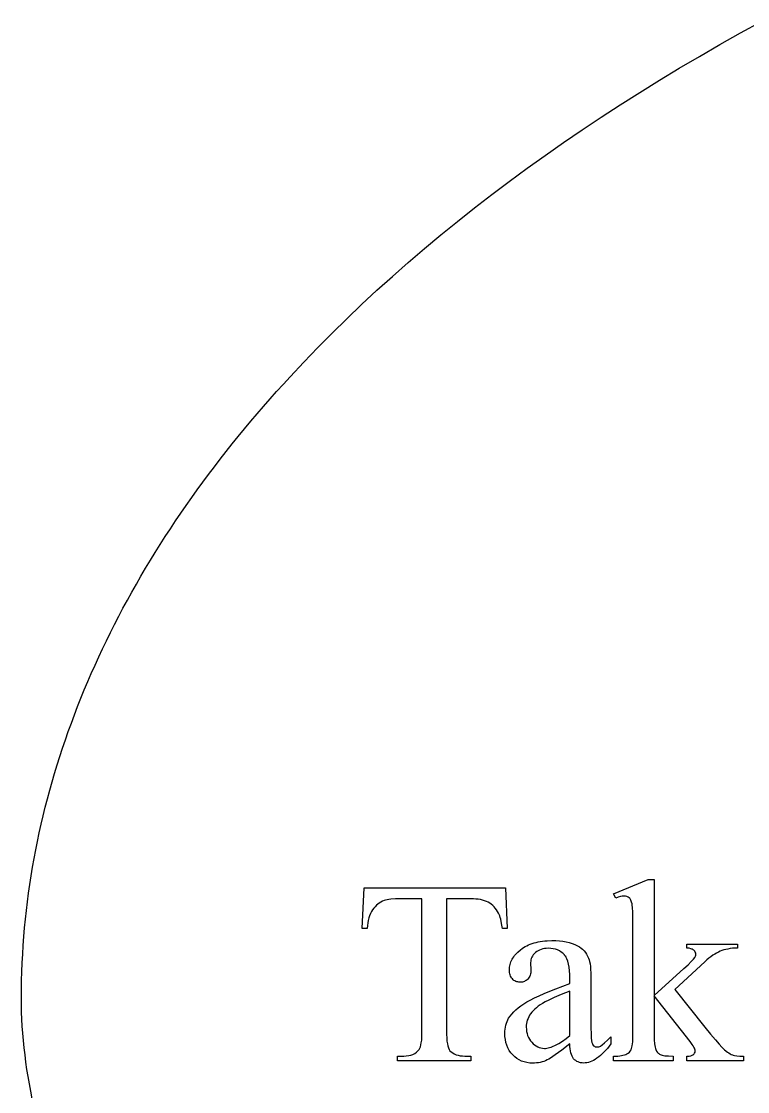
# Model space of a CAD drawing. Extents: x 2178 to 2669, y -281 to -1.
# Drawn here: x 2177.6 to 2250.3, y -147.2 to -40 of the extents above; entities that cross this region are included whole.
import ezdxf

# ---------------------------------------------------------------- set-up
doc = ezdxf.new("R2010")
doc.units = 0
doc.layers.get('0').update_dxf_attribs({"linetype": 'CONTINUOUS'})

msp = doc.modelspace()

# ---------------------------------------------------------------- linework, layer by layer
msp.add_lwpolyline([(2178.66, -147.89), (2178.51, -147.15), (2178.38, -146.41), (2178.25, -145.68), (2178.13, -144.95), (2178.03, -144.22), (2177.93, -143.5), (2177.85, -142.78), (2177.78, -142.06), (2177.71, -141.34), (2177.66, -140.63), (2177.62, -139.92), (2177.59, -139.22), (2177.58, -138.52), (2177.57, -137.82), (2177.58, -136.93), (2177.59, -136.05), (2177.62, -135.17), (2177.65, -134.29), (2177.7, -133.41), (2177.75, -132.53), (2177.82, -131.66), (2177.89, -130.78), (2177.97, -129.91), (2178.07, -129.04), (2178.17, -128.17), (2178.29, -127.3), (2178.41, -126.43), (2178.54, -125.57), (2178.69, -124.7), (2178.84, -123.84), (2179, -122.98), (2179.17, -122.12), (2179.35, -121.26), (2179.55, -120.41), (2179.75, -119.55), (2179.96, -118.7), (2180.17, -117.85), (2180.4, -117), (2180.64, -116.15), (2180.89, -115.31), (2181.14, -114.46), (2181.41, -113.62), (2181.69, -112.78), (2181.97, -111.94), (2182.26, -111.1), (2182.57, -110.27), (2182.88, -109.43), (2183.2, -108.6), (2183.53, -107.77), (2183.87, -106.94), (2184.21, -106.12), (2184.57, -105.29), (2184.94, -104.47), (2185.31, -103.65), (2185.69, -102.83), (2186.09, -102.02), (2186.49, -101.2), (2186.9, -100.39), (2187.32, -99.58), (2187.74, -98.77), (2188.18, -97.97), (2188.62, -97.17), (2189.08, -96.36), (2189.54, -95.56), (2190.01, -94.77), (2190.49, -93.97), (2190.98, -93.18), (2191.47, -92.39), (2191.98, -91.6), (2192.49, -90.81), (2193.01, -90.03), (2193.54, -89.25), (2194.08, -88.47), (2194.63, -87.69), (2195.18, -86.92), (2195.74, -86.14), (2196.31, -85.37), (2196.89, -84.61), (2197.48, -83.84), (2198.08, -83.08), (2198.68, -82.32), (2199.29, -81.56), (2199.91, -80.8), (2200.54, -80.05), (2201.17, -79.3), (2201.82, -78.55), (2202.47, -77.8), (2203.13, -77.06), (2203.8, -76.32), (2204.47, -75.58), (2205.84, -74.11), (2207.25, -72.66), (2208.68, -71.21), (2210.15, -69.77), (2211.64, -68.35), (2213.17, -66.93), (2214.72, -65.53), (2216.31, -64.13), (2217.92, -62.75), (2219.56, -61.38), (2221.24, -60.03), (2222.94, -58.68), (2224.66, -57.35), (2226.42, -56.02), (2228.2, -54.71), (2230.01, -53.42), (2231.85, -52.13), (2233.72, -50.86), (2235.61, -49.6), (2237.53, -48.35), (2239.48, -47.12), (2241.45, -45.9), (2243.44, -44.69), (2245.47, -43.5), (2247.52, -42.32), (2249.59, -41.15), (2251.69, -40)])
for points in [[(2240.93, -125.94), (2240.93, -137.57), (2243.9, -134.86), (2244.33, -134.47), (2244.65, -134.15), (2244.88, -133.92), (2245, -133.76), (2245.05, -133.69), (2245.08, -133.61), (2245.1, -133.53), (2245.1, -133.46), (2245.09, -133.33), (2245.05, -133.22), (2244.99, -133.11), (2244.89, -133.02), (2244.84, -132.97), (2244.77, -132.93), (2244.7, -132.9), (2244.61, -132.87), (2244.42, -132.83), (2244.2, -132.8), (2244.2, -132.4), (2249.28, -132.4), (2249.28, -132.8), (2249.02, -132.82), (2248.78, -132.83), (2248.54, -132.86), (2248.32, -132.9), (2248.11, -132.94), (2247.91, -132.99), (2247.71, -133.05), (2247.54, -133.12), (2247.36, -133.2), (2247.18, -133.3), (2246.99, -133.41), (2246.81, -133.53), (2246.61, -133.67), (2246.42, -133.82), (2246.22, -133.99), (2246.01, -134.17), (2243.01, -136.94), (2246.01, -140.73), (2246.58, -141.44), (2247.06, -142.01), (2247.43, -142.44), (2247.69, -142.72), (2247.99, -143), (2248.27, -143.22), (2248.4, -143.31), (2248.53, -143.39), (2248.65, -143.45), (2248.77, -143.5), (2248.85, -143.53), (2248.96, -143.56), (2249.2, -143.6), (2249.51, -143.62), (2249.88, -143.63), (2249.88, -144.09), (2244.2, -144.09), (2244.2, -143.63), (2244.42, -143.62), (2244.6, -143.59), (2244.75, -143.54), (2244.81, -143.51), (2244.85, -143.48), (2244.93, -143.41), (2244.98, -143.32), (2245.02, -143.22), (2245.03, -143.11), (2245.02, -143.03), (2245, -142.94), (2244.96, -142.84), (2244.9, -142.72), (2244.83, -142.6), (2244.74, -142.46), (2244.52, -142.16), (2240.93, -137.58), (2240.93, -141.46), (2240.94, -141.98), (2240.97, -142.4), (2240.99, -142.57), (2241.02, -142.73), (2241.05, -142.85), (2241.09, -142.95), (2241.18, -143.12), (2241.28, -143.26), (2241.34, -143.32), (2241.4, -143.37), (2241.47, -143.42), (2241.54, -143.46), (2241.63, -143.5), (2241.73, -143.53), (2241.86, -143.56), (2242.01, -143.58), (2242.37, -143.61), (2242.82, -143.63), (2242.82, -144.09), (2236.87, -144.09), (2236.87, -143.63), (2237.29, -143.62), (2237.48, -143.6), (2237.65, -143.57), (2237.81, -143.54), (2237.96, -143.51), (2238.09, -143.46), (2238.21, -143.41), (2238.34, -143.33), (2238.45, -143.23), (2238.54, -143.12), (2238.62, -142.98), (2238.66, -142.86), (2238.7, -142.73), (2238.74, -142.58), (2238.76, -142.4), (2238.78, -142.21), (2238.8, -142), (2238.81, -141.52), (2238.81, -130.88), (2238.8, -129.96), (2238.79, -129.24), (2238.76, -128.72), (2238.74, -128.53), (2238.72, -128.39), (2238.67, -128.19), (2238.6, -128.01), (2238.56, -127.94), (2238.52, -127.87), (2238.48, -127.82), (2238.43, -127.77), (2238.32, -127.69), (2238.19, -127.64), (2238.05, -127.61), (2237.89, -127.6), (2237.74, -127.61), (2237.56, -127.65), (2237.34, -127.72), (2237.09, -127.81), (2236.87, -127.37), (2240.34, -125.94)], [(2226.03, -126.78), (2226.22, -130.84), (2225.74, -130.84), (2225.66, -130.34), (2225.57, -129.92), (2225.52, -129.74), (2225.47, -129.57), (2225.42, -129.43), (2225.36, -129.31), (2225.25, -129.13), (2225.14, -128.96), (2225.02, -128.81), (2224.9, -128.66), (2224.76, -128.53), (2224.62, -128.42), (2224.46, -128.31), (2224.3, -128.22), (2224.13, -128.13), (2223.95, -128.06), (2223.75, -128), (2223.54, -127.95), (2223.32, -127.91), (2223.08, -127.89), (2222.84, -127.87), (2222.57, -127.86), (2220.14, -127.86), (2220.14, -141.09), (2220.14, -141.47), (2220.16, -141.81), (2220.18, -142.12), (2220.22, -142.38), (2220.27, -142.61), (2220.33, -142.81), (2220.4, -142.96), (2220.44, -143.03), (2220.48, -143.08), (2220.61, -143.21), (2220.76, -143.31), (2220.92, -143.41), (2221.1, -143.48), (2221.29, -143.54), (2221.5, -143.58), (2221.73, -143.61), (2221.97, -143.62), (2222.57, -143.62), (2222.57, -144.09), (2215.23, -144.09), (2215.23, -143.62), (2215.85, -143.62), (2216.11, -143.61), (2216.36, -143.57), (2216.58, -143.52), (2216.78, -143.45), (2216.97, -143.36), (2217.13, -143.24), (2217.28, -143.11), (2217.4, -142.95), (2217.47, -142.83), (2217.53, -142.68), (2217.58, -142.5), (2217.61, -142.28), (2217.65, -142.03), (2217.67, -141.75), (2217.68, -141.44), (2217.68, -141.09), (2217.68, -127.86), (2215.6, -127.86), (2215.04, -127.88), (2214.57, -127.91), (2214.36, -127.93), (2214.18, -127.97), (2214.02, -128), (2213.88, -128.04), (2213.72, -128.11), (2213.56, -128.19), (2213.41, -128.29), (2213.27, -128.4), (2213.13, -128.52), (2212.99, -128.66), (2212.87, -128.81), (2212.74, -128.98), (2212.63, -129.15), (2212.53, -129.35), (2212.44, -129.56), (2212.37, -129.79), (2212.3, -130.03), (2212.25, -130.28), (2212.21, -130.55), (2212.18, -130.84), (2211.7, -130.84), (2211.9, -126.78)], [(2232.49, -142.4), (2231.68, -143.03), (2231.03, -143.5), (2230.55, -143.83), (2230.37, -143.94), (2230.23, -144.01), (2230.06, -144.09), (2229.88, -144.15), (2229.7, -144.21), (2229.52, -144.25), (2229.34, -144.29), (2229.15, -144.31), (2228.96, -144.33), (2228.76, -144.33), (2228.47, -144.32), (2228.19, -144.28), (2227.92, -144.21), (2227.66, -144.12), (2227.42, -144.01), (2227.19, -143.86), (2226.97, -143.7), (2226.77, -143.5), (2226.58, -143.29), (2226.42, -143.05), (2226.29, -142.81), (2226.18, -142.54), (2226.09, -142.26), (2226.03, -141.96), (2225.99, -141.65), (2225.98, -141.32), (2225.99, -141.11), (2226.01, -140.91), (2226.04, -140.71), (2226.08, -140.52), (2226.13, -140.34), (2226.2, -140.16), (2226.28, -140), (2226.36, -139.84), (2226.51, -139.62), (2226.67, -139.41), (2226.87, -139.2), (2227.08, -139), (2227.32, -138.79), (2227.58, -138.59), (2227.87, -138.4), (2228.18, -138.2), (2228.53, -138.01), (2228.94, -137.8), (2229.4, -137.58), (2229.91, -137.36), (2230.47, -137.12), (2231.09, -136.87), (2231.77, -136.61), (2232.49, -136.34), (2232.49, -135.88), (2232.48, -135.46), (2232.46, -135.07), (2232.41, -134.72), (2232.35, -134.41), (2232.28, -134.12), (2232.18, -133.88), (2232.13, -133.76), (2232.07, -133.66), (2232, -133.57), (2231.94, -133.48), (2231.79, -133.33), (2231.63, -133.2), (2231.45, -133.08), (2231.26, -132.99), (2231.05, -132.92), (2230.82, -132.87), (2230.58, -132.84), (2230.32, -132.83), (2230.13, -132.84), (2229.94, -132.86), (2229.77, -132.89), (2229.6, -132.94), (2229.45, -133), (2229.3, -133.07), (2229.17, -133.16), (2229.05, -133.26), (2228.93, -133.37), (2228.83, -133.49), (2228.75, -133.61), (2228.68, -133.73), (2228.63, -133.86), (2228.59, -133.99), (2228.57, -134.12), (2228.56, -134.26), (2228.59, -135), (2228.58, -135.14), (2228.57, -135.28), (2228.54, -135.4), (2228.51, -135.52), (2228.47, -135.63), (2228.42, -135.73), (2228.36, -135.82), (2228.29, -135.91), (2228.21, -135.98), (2228.12, -136.05), (2228.03, -136.1), (2227.94, -136.15), (2227.84, -136.18), (2227.73, -136.21), (2227.62, -136.22), (2227.5, -136.23), (2227.39, -136.22), (2227.28, -136.2), (2227.17, -136.18), (2227.07, -136.14), (2226.98, -136.1), (2226.89, -136.04), (2226.81, -135.97), (2226.73, -135.89), (2226.66, -135.81), (2226.6, -135.71), (2226.55, -135.61), (2226.5, -135.5), (2226.47, -135.38), (2226.45, -135.26), (2226.43, -135.13), (2226.43, -134.99), (2226.43, -134.85), (2226.45, -134.72), (2226.47, -134.58), (2226.5, -134.45), (2226.54, -134.32), (2226.59, -134.19), (2226.64, -134.06), (2226.71, -133.93), (2226.78, -133.81), (2226.87, -133.68), (2226.96, -133.56), (2227.06, -133.44), (2227.29, -133.2), (2227.55, -132.97), (2227.7, -132.86), (2227.85, -132.75), (2228.01, -132.66), (2228.17, -132.57), (2228.34, -132.49), (2228.52, -132.41), (2228.71, -132.34), (2228.9, -132.28), (2229.1, -132.23), (2229.31, -132.18), (2229.52, -132.14), (2229.75, -132.11), (2229.98, -132.08), (2230.21, -132.07), (2230.7, -132.05), (2231.09, -132.06), (2231.45, -132.08), (2231.79, -132.12), (2232.12, -132.18), (2232.43, -132.26), (2232.72, -132.35), (2233, -132.45), (2233.26, -132.57), (2233.44, -132.68), (2233.61, -132.8), (2233.77, -132.93), (2233.91, -133.08), (2234.04, -133.24), (2234.16, -133.42), (2234.27, -133.61), (2234.37, -133.81), (2234.42, -133.97), (2234.47, -134.16), (2234.51, -134.39), (2234.54, -134.65), (2234.57, -134.95), (2234.58, -135.28), (2234.59, -135.65), (2234.6, -136.06), (2234.6, -140.03), (2234.6, -140.78), (2234.61, -141.38), (2234.63, -141.81), (2234.66, -142.08), (2234.7, -142.25), (2234.75, -142.39), (2234.8, -142.5), (2234.87, -142.58), (2234.95, -142.64), (2235.03, -142.68), (2235.12, -142.7), (2235.21, -142.71), (2235.31, -142.7), (2235.4, -142.69), (2235.49, -142.66), (2235.57, -142.62), (2235.73, -142.5), (2235.96, -142.3), (2236.25, -142.03), (2236.6, -141.69), (2236.6, -142.4), (2236.42, -142.64), (2236.25, -142.85), (2236.07, -143.05), (2235.9, -143.24), (2235.72, -143.41), (2235.55, -143.57), (2235.38, -143.71), (2235.2, -143.84), (2235.03, -143.95), (2234.87, -144.05), (2234.7, -144.13), (2234.53, -144.2), (2234.36, -144.25), (2234.2, -144.29), (2234.03, -144.31), (2233.87, -144.32), (2233.72, -144.31), (2233.57, -144.29), (2233.44, -144.26), (2233.31, -144.21), (2233.19, -144.15), (2233.08, -144.07), (2232.97, -143.99), (2232.87, -143.88), (2232.79, -143.77), (2232.71, -143.63), (2232.65, -143.47), (2232.59, -143.3), (2232.55, -143.1), (2232.52, -142.89), (2232.5, -142.66)], [(2232.49, -141.57), (2232.49, -137.12), (2231.61, -137.47), (2230.91, -137.77), (2230.37, -138.02), (2230, -138.2), (2229.76, -138.35), (2229.53, -138.49), (2229.33, -138.63), (2229.14, -138.78), (2228.97, -138.93), (2228.81, -139.08), (2228.68, -139.23), (2228.56, -139.38), (2228.46, -139.53), (2228.37, -139.69), (2228.3, -139.85), (2228.23, -140.02), (2228.19, -140.19), (2228.15, -140.36), (2228.13, -140.54), (2228.13, -140.72), (2228.14, -140.94), (2228.16, -141.16), (2228.2, -141.36), (2228.26, -141.56), (2228.34, -141.75), (2228.44, -141.92), (2228.55, -142.09), (2228.68, -142.24), (2228.82, -142.39), (2228.96, -142.51), (2229.11, -142.61), (2229.27, -142.7), (2229.43, -142.77), (2229.59, -142.81), (2229.76, -142.84), (2229.94, -142.85), (2230.06, -142.85), (2230.19, -142.83), (2230.32, -142.81), (2230.46, -142.77), (2230.61, -142.73), (2230.75, -142.67), (2231.06, -142.53), (2231.39, -142.35), (2231.74, -142.13), (2232.11, -141.87)]]:
    msp.add_lwpolyline(points, close=True)

doc.saveas('drawing.dxf')
